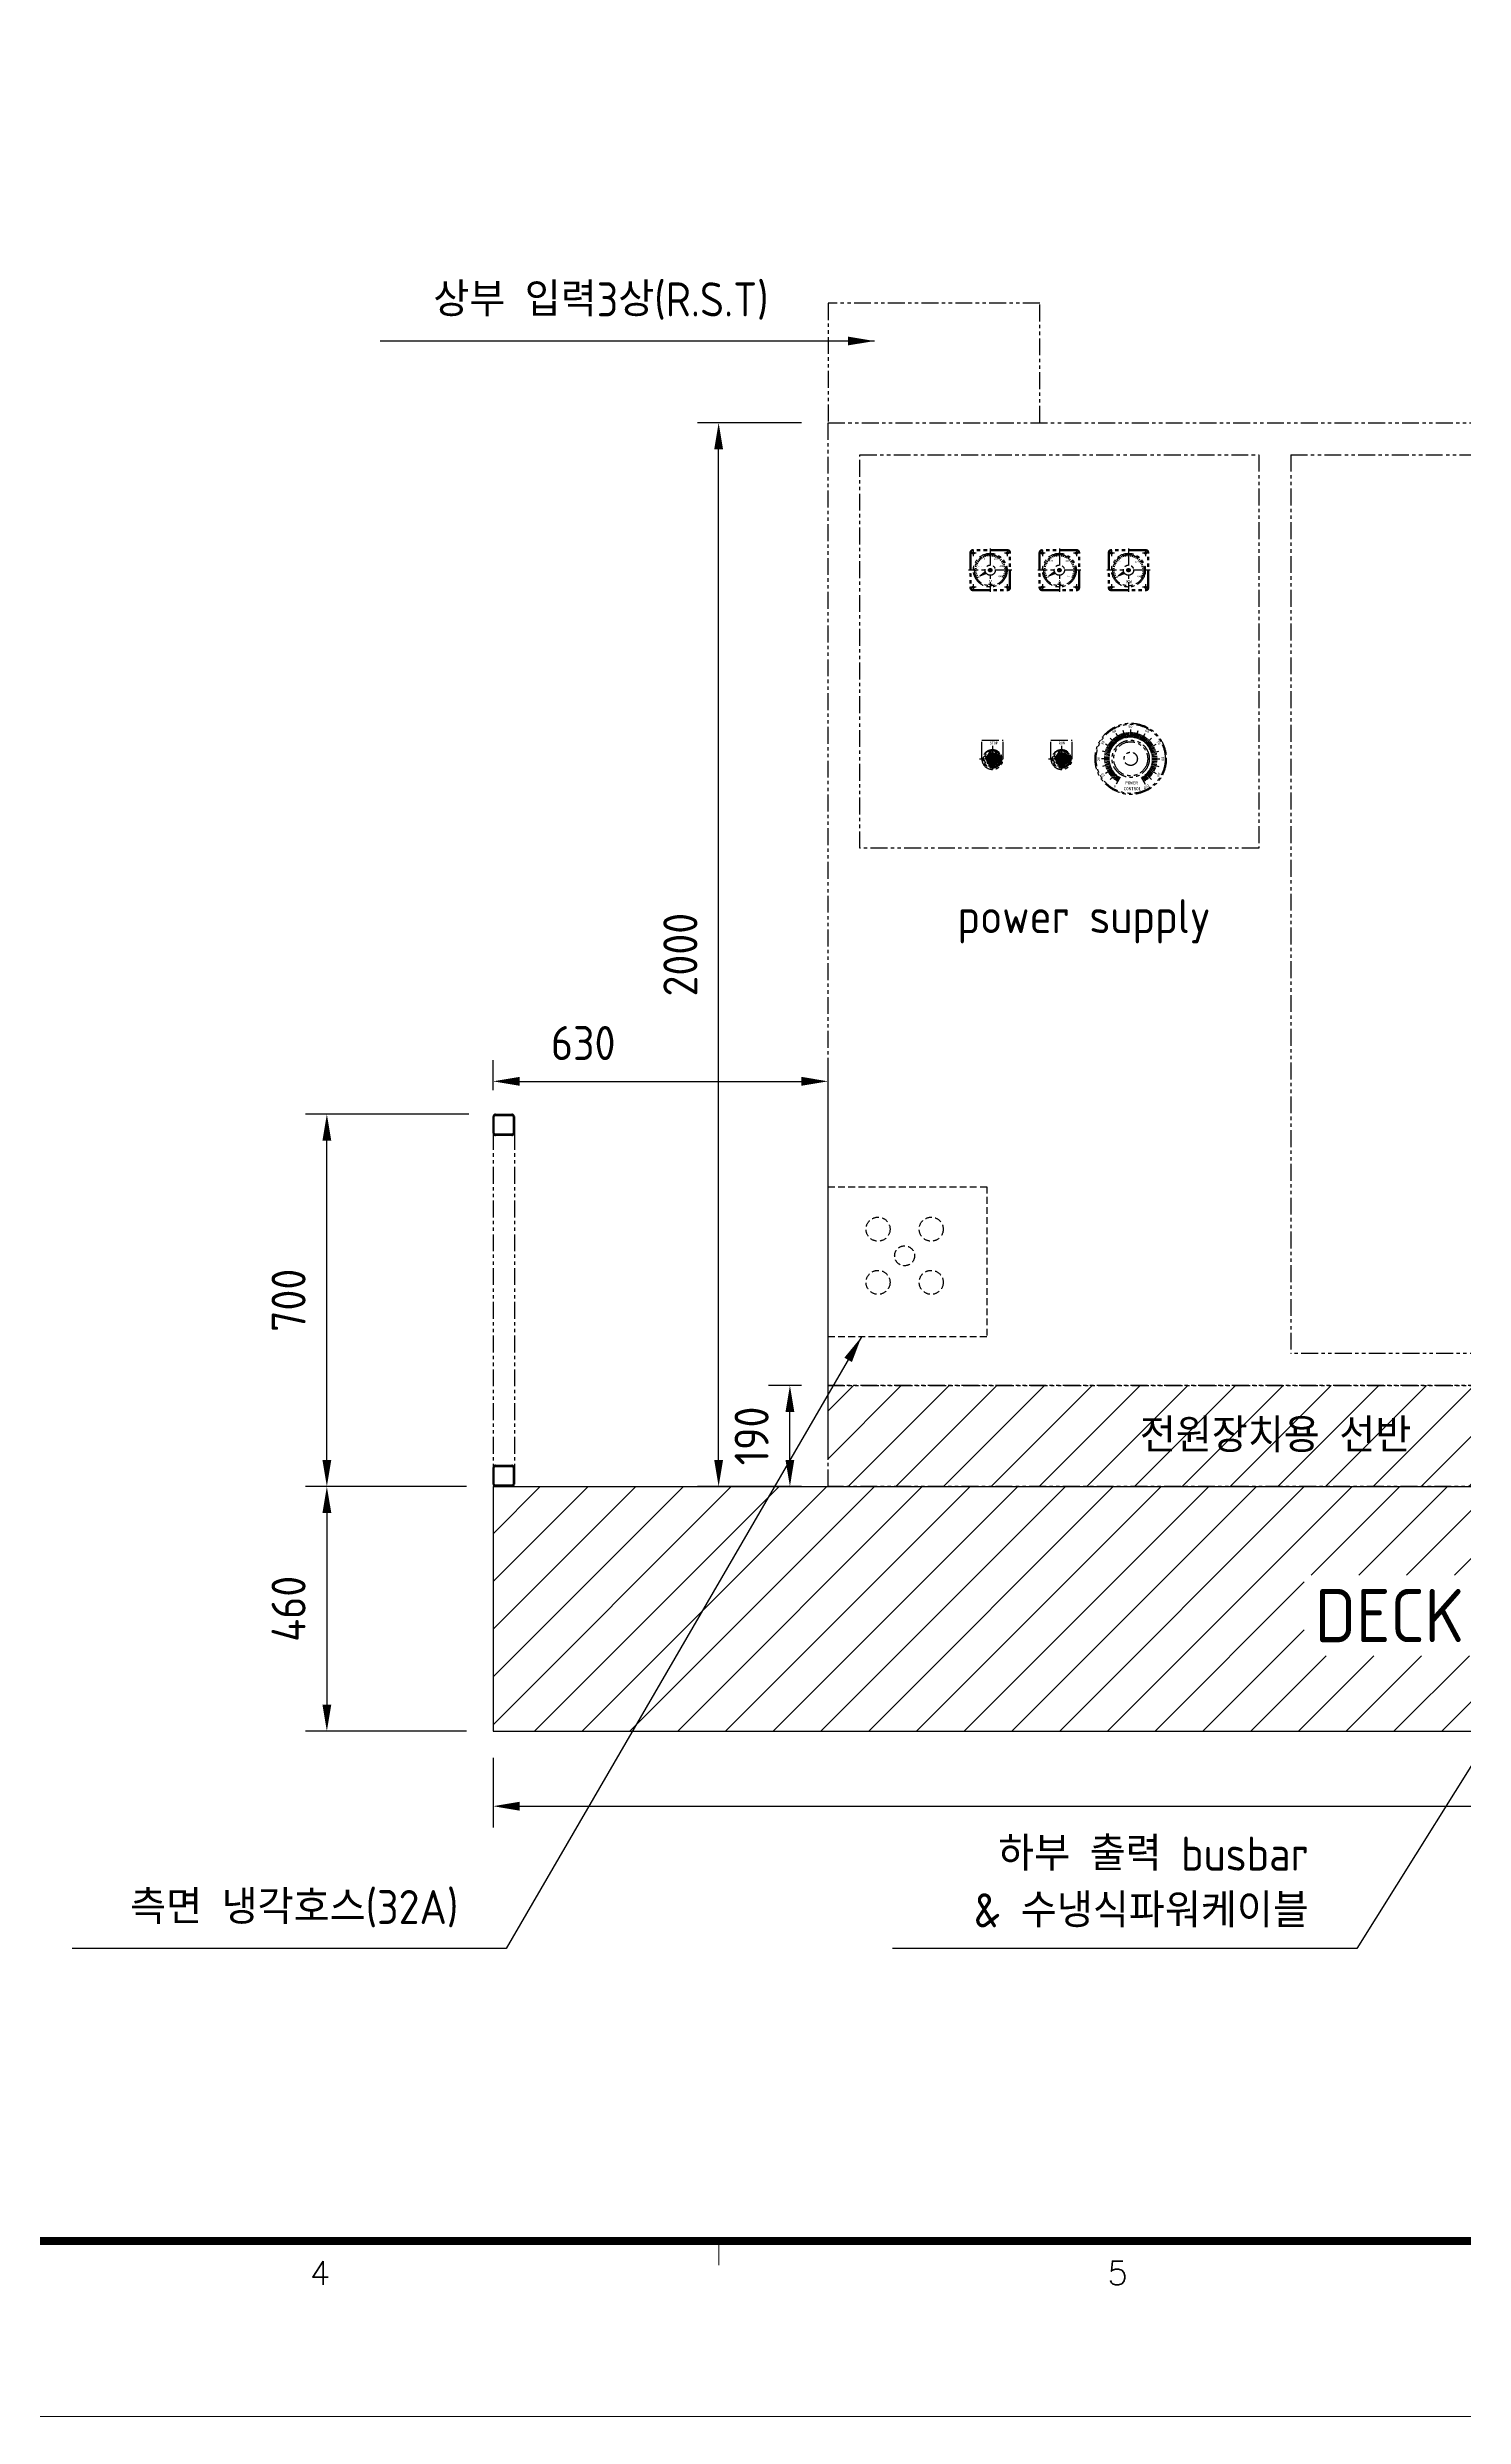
# Model space of a CAD drawing. Header units: millimetres. Extents: x 0 to 37514, y 0 to 8910.
# Drawn here: x 5217 to 7881, y 0 to 4455 of the extents above; entities that cross this region are included whole.
import ezdxf
from ezdxf.enums import TextEntityAlignment as Align

# ---------------------------------------------------------------- set-up
doc = ezdxf.new("R2010")
doc.units = ezdxf.units.MM
doc.linetypes.add('HIDDENX2', pattern=[19.05, 12.7, -6.35])
doc.linetypes.add('PHANTOM', pattern=[63.5, 31.75, -6.35, 6.35, -6.35, 6.35, -6.35])
doc.layers.add('SHEET', color=3, linetype='Continuous')
doc.styles.add('HAN', font='')
doc.styles.add('HYUNDAI-STEEL', font='romans.shx', dxfattribs={"width": 0.75, "bigfont": 'whgtxt.shx'})
doc.styles.get("Standard").update_dxf_attribs({"font": 'ISOCP.SHX', "bigfont": 'WHGTXT.SHX'})
doc.styles.get('HAN').set_extended_font_data('GulimChe')
doc.dimstyles.new('PS-20', dxfattribs={"dimscale": 20, "dimtxt": 3.2, "dimasz": 2.5, "dimexe": 2, "dimexo": 2.5, "dimgap": 2, "dimtad": 1, "dimtoh": 1, "dimrnd": 0.05, "dimzin": 12, "dimdsep": 46, "dimtxsty": 'Standard', "dimcen": 0, "dimclrt": 2, "dimazin": 3, "dimtfac": 1, "dimtofl": 0, "dimtmove": 0, "dimatfit": 3, "dimfxl": 0, "dimtolj": 1, "dimtzin": 0, "dimarcsym": 0})

# ---------------------------------------------------------------- blocks, each defined once
blk = doc.blocks.new('*D253')
at = {"color": 0, "lineweight": -2}
for p, q in [((6005.5, 1749), (5702.9, 1749)), ((5742.9, 1699), (5742.9, 1339)), ((6005.5, 1289), (5702.9, 1289))]:
    blk.add_line(p, q, dxfattribs=at)
at = {"color": 0}
for points in [[(5734.6, 1699), (5751.3, 1699), (5742.9, 1749)], [(5734.6, 1339), (5751.3, 1339), (5742.9, 1289)]]:
    blk.add_solid(points, dxfattribs=at)
at = {"layer": 'Defpoints', "color": 0}
for p in [(6055.5, 1749), (5742.9, 1289), (6055.5, 1289)]:
    blk.add_point(p, dxfattribs=at)
at = {"color": 2, "insert": (5670.9, 1519), "char_height": 64, "attachment_point": 5, "rotation": 90}
blk.add_mtext('\\A1;460', dxfattribs=at)
blk = doc.blocks.new('*D241')
at = {"color": 0, "lineweight": -2}
for p, q in [((6055.5, 2494.4), (6055.5, 2550.8)), ((6685.5, 1799), (6685.5, 2550.8)), ((6105.5, 2510.8), (6635.5, 2510.8))]:
    blk.add_line(p, q, dxfattribs=at)
at = {"color": 0}
for points in [[(6105.5, 2519.2), (6105.5, 2502.5), (6055.5, 2510.8)], [(6635.5, 2519.2), (6635.5, 2502.5), (6685.5, 2510.8)]]:
    blk.add_solid(points, dxfattribs=at)
at = {"layer": 'Defpoints', "color": 0}
for p in [(6685.5, 2510.8), (6055.5, 2444.4), (6685.5, 1749)]:
    blk.add_point(p, dxfattribs=at)
at = {"color": 2, "insert": (6225, 2582.8), "char_height": 64, "attachment_point": 5}
blk.add_mtext('\\A1;630', dxfattribs=at)
blk = doc.blocks.new('*D242')
at = {"color": 0, "lineweight": -2}
for p, q in [((6055.5, 1239), (6055.5, 1107.8)), ((10055.5, 1239), (10055.5, 1107.8)), ((6105.5, 1147.8), (10005.5, 1147.8))]:
    blk.add_line(p, q, dxfattribs=at)
at = {"color": 0}
for points in [[(6105.5, 1156.1), (6105.5, 1139.4), (6055.5, 1147.8)], [(10005.5, 1156.1), (10005.5, 1139.4), (10055.5, 1147.8)]]:
    blk.add_solid(points, dxfattribs=at)
at = {"layer": 'Defpoints', "color": 0}
for p in [(6055.5, 1289), (10055.5, 1289), (10055.5, 1147.8)]:
    blk.add_point(p, dxfattribs=at)
at = {"color": 2, "insert": (8055.5, 1219.8), "char_height": 64, "attachment_point": 5}
blk.add_mtext('\\A1;4000', dxfattribs=at)
blk = doc.blocks.new('*D245')
at = {"color": 0, "lineweight": -2}
for p, q in [((6010.1, 2449), (5702.9, 2449)), ((5742.9, 1799), (5742.9, 2399)), ((6005.5, 1749), (5702.9, 1749))]:
    blk.add_line(p, q, dxfattribs=at)
at = {"color": 0}
for points in [[(5734.6, 2399), (5751.3, 2399), (5742.9, 2449)], [(5734.6, 1799), (5751.3, 1799), (5742.9, 1749)]]:
    blk.add_solid(points, dxfattribs=at)
at = {"layer": 'Defpoints', "color": 0}
for p in [(5742.9, 2449), (6060.1, 2449), (6055.5, 1749)]:
    blk.add_point(p, dxfattribs=at)
at = {"color": 2, "insert": (5670.9, 2099), "char_height": 64, "attachment_point": 5, "rotation": 90}
blk.add_mtext('\\A1;700', dxfattribs=at)
blk = doc.blocks.new('HYUNDAI-STEEL_A1-OUT')
at = {"layer": 'Defpoints', "linetype": 'Continuous', "lineweight": 0}
blk.add_lwpolyline([(841, 594), (0, 594), (0, 0), (841, 0)], close=True, dxfattribs=at)
at = {"layer": 'SHEET', "color": 3, "linetype": 'Continuous', "lineweight": 0}
blk.add_line((432, 22), (432, 19), dxfattribs=at)
at = {"layer": 'SHEET', "color": 4, "linetype": 'Continuous', "lineweight": 0, "const_width": 1, "flags": 128}
blk.add_lwpolyline([(829, 22), (829, 572), (32, 572), (32, 22), (829, 22)], dxfattribs=at)
at = {"layer": 'SHEET', "color": 2, "linetype": 'Continuous', "lineweight": 0, "style": 'HYUNDAI-STEEL'}
for s, p in [('4', (382, 18)), ('5', (482, 18))]:
    blk.add_text(s, height=3, dxfattribs=at).set_placement(p, align=Align.MIDDLE_CENTER)
blk = doc.blocks.new('*D212')
at = {"color": 0, "lineweight": -2}
for p, q in [((6635.5, 1939), (6573.7, 1939)), ((6613.7, 1799), (6613.7, 1889)), ((6635.5, 1749), (6573.7, 1749))]:
    blk.add_line(p, q, dxfattribs=at)
at = {"color": 0}
for points in [[(6605.4, 1889), (6622, 1889), (6613.7, 1939)], [(6605.4, 1799), (6622, 1799), (6613.7, 1749)]]:
    blk.add_solid(points, dxfattribs=at)
at = {"layer": 'Defpoints', "color": 0}
for p in [(6613.7, 1939), (6685.5, 1939), (6685.5, 1749)]:
    blk.add_point(p, dxfattribs=at)
at = {"color": 2, "insert": (6541.7, 1844), "char_height": 64, "attachment_point": 5, "rotation": 90}
blk.add_mtext('\\A1;190', dxfattribs=at)
blk = doc.blocks.new('*D213')
at = {"color": 0, "lineweight": -2}
for p, q in [((6635.5, 3749), (6439.7, 3749)), ((6479.7, 1799), (6479.7, 3699)), ((6635.5, 1749), (6439.7, 1749))]:
    blk.add_line(p, q, dxfattribs=at)
at = {"color": 0}
for points in [[(6471.3, 3699), (6488, 3699), (6479.7, 3749)], [(6471.3, 1799), (6488, 1799), (6479.7, 1749)]]:
    blk.add_solid(points, dxfattribs=at)
at = {"layer": 'Defpoints', "color": 0}
for p in [(6479.7, 3749), (6685.5, 3749), (6685.5, 1749)]:
    blk.add_point(p, dxfattribs=at)
at = {"color": 2, "insert": (6407.7, 2749), "char_height": 64, "attachment_point": 5, "rotation": 90}
blk.add_mtext('\\A1;2000', dxfattribs=at)

msp = doc.modelspace()

# ---------------------------------------------------------------- hatches: boundary and pattern name
at = {"linetype": 'PHANTOM'}
for points in [[(7007.108, 3117.265, -1), (6982.108, 3117.265, -1)], [(7137.108, 3117.265, -1), (7112.108, 3117.265, -1)]]:
    msp.add_hatch(color=4, dxfattribs=at).paths.add_polyline_path(points)
h = msp.add_hatch()
h.set_pattern_fill('ANSI31', color=250, scale=20)
h.set_pattern_definition([(45, (-5555.745, -6847.837), (-44.90128, 44.90128), [])])
h.paths.add_polyline_path([(6685.477, 1939.003), (6685.477, 1749.003), (8365.477, 1749.003), (8365.477, 1939.003)])
h.paths.add_polyline_path([(7211.73, 1797.318), (7842.397, 1797.318), (7842.397, 1893.318), (7211.73, 1893.318)], flags=24)
h = msp.add_hatch()
h.set_pattern_fill('ANSI31', color=250, scale=20)
h.set_pattern_definition([(45, (-4069.04, -6847.837), (-44.90128, 44.90128), [])])
h.paths.add_polyline_path([(10055.477, 1289.003), (10055.477, 1749.003), (6055.477, 1749.003), (6055.477, 1289.003)])
h.paths.add_polyline_path([(7581.081, 1430.827), (7901.581, 1430.827), (7901.581, 1582.218), (7581.081, 1582.218)], flags=16)

# ---------------------------------------------------------------- linework, layer by layer
at = {"color": 4, "linetype": 'PHANTOM'}
for p, q in [((6745.477, 3689.003), (7495.477, 3689.003)), ((6745.477, 2949.003), (6745.477, 3689.003)), ((7495.477, 3689.003), (7495.477, 2949.003)), ((7555.477, 3689.003), (7555.477, 1999.003)), ((6952.077, 3504.272), (6952.077, 3439.322)), ((6963.899, 3503.985), (6953.054, 3503.985)), ((6953.997, 3503.985), (6953.997, 3439.985)), ((7022.477, 3510.385), (6958.477, 3510.385)), ((6958.477, 3509.407), (6958.477, 3498.563)), ((7022.477, 3508.465), (6958.477, 3508.465)), ((6964.38, 3474.728), (6961.198, 3475.062)), ((6964.93, 3477.977), (6961.814, 3478.708)), ((6965.882, 3481.132), (6962.883, 3482.247)), ((6967.223, 3484.142), (6964.387, 3485.624)), ((6968.93, 3486.961), (6966.302, 3488.787)), ((6970.976, 3489.543), (6968.598, 3491.684)), ((6973.331, 3491.849), (6971.24, 3494.271)), ((6975.956, 3493.841), (6974.185, 3496.506)), ((6978.809, 3495.488), (6977.386, 3498.355)), ((6981.847, 3496.765), (6980.795, 3499.787)), ((6985.021, 3497.652), (6984.356, 3500.782)), ((6988.281, 3498.133), (6988.013, 3501.322)), ((6990.477, 3512.648), (6990.477, 3431.322)), ((6991.575, 3498.202), (6991.709, 3501.399)), ((6994.853, 3497.858), (6995.386, 3501.013)), ((6998.061, 3497.105), (6998.986, 3500.168)), ((7001.149, 3495.956), (7002.451, 3498.88)), ((7004.07, 3494.43), (7005.727, 3497.167)), ((7006.775, 3492.549), (7008.763, 3495.057)), ((7009.224, 3490.344), (7011.511, 3492.583)), ((7011.377, 3487.85), (7013.926, 3489.784)), ((7013.201, 3485.105), (7015.972, 3486.705)), ((7014.666, 3482.153), (7017.616, 3483.393)), ((7015.75, 3479.041), (7018.832, 3479.902)), ((7016.435, 3475.818), (7019.601, 3476.286)), ((7027.899, 3503.985), (7017.054, 3503.985)), ((7022.477, 3509.407), (7022.477, 3498.563)), ((7026.957, 3439.985, 0), (7026.957, 3503.985, 0)), ((7028.877, 3439.985, 0), (7028.877, 3503.985, 0)), ((7082.077, 3504.272), (7082.077, 3439.322)), ((7093.899, 3503.985), (7083.054, 3503.985)), ((7083.997, 3503.985), (7083.997, 3439.985)), ((7152.477, 3510.385), (7088.477, 3510.385)), ((7088.477, 3509.407), (7088.477, 3498.563)), ((7152.477, 3508.465), (7088.477, 3508.465)), ((7094.38, 3474.728), (7091.198, 3475.062)), ((7094.93, 3477.977), (7091.814, 3478.708)), ((7095.882, 3481.132), (7092.883, 3482.247)), ((7097.223, 3484.142), (7094.387, 3485.624)), ((7098.93, 3486.961), (7096.302, 3488.787)), ((7100.976, 3489.543), (7098.598, 3491.684)), ((7103.331, 3491.849), (7101.24, 3494.271)), ((7105.956, 3493.841), (7104.185, 3496.506)), ((7108.809, 3495.488), (7107.386, 3498.355)), ((7111.847, 3496.765), (7110.795, 3499.787)), ((7115.021, 3497.652), (7114.356, 3500.782)), ((7118.281, 3498.133), (7118.013, 3501.322)), ((7120.477, 3512.648), (7120.477, 3431.322)), ((7120.477, 3512.648), (7120.477, 3431.322)), ((7121.575, 3498.202), (7121.709, 3501.399)), ((7124.853, 3497.858), (7125.386, 3501.013)), ((7128.061, 3497.105), (7128.986, 3500.168)), ((7131.149, 3495.956), (7132.451, 3498.88)), ((7134.07, 3494.43), (7135.727, 3497.167)), ((7136.775, 3492.549), (7138.763, 3495.057)), ((7139.224, 3490.344), (7141.511, 3492.583)), ((7141.377, 3487.85), (7143.926, 3489.784)), ((7143.201, 3485.105), (7145.972, 3486.705)), ((7144.666, 3482.153), (7147.616, 3483.393)), ((7145.75, 3479.041), (7148.832, 3479.902)), ((7146.435, 3475.818), (7149.601, 3476.286)), ((7157.899, 3503.985), (7147.054, 3503.985)), ((7152.477, 3509.407), (7152.477, 3498.563)), ((7156.957, 3439.985, 0), (7156.957, 3503.985, 0)), ((7158.877, 3439.985, 0), (7158.877, 3503.985, 0)), ((7212.077, 3504.272), (7212.077, 3439.322)), ((7223.899, 3503.985), (7213.054, 3503.985)), ((7213.997, 3503.985), (7213.997, 3439.985)), ((7282.477, 3510.385), (7218.477, 3510.385)), ((7218.477, 3509.407), (7218.477, 3498.563)), ((7282.477, 3508.465), (7218.477, 3508.465)), ((7224.38, 3474.728), (7221.198, 3475.062)), ((7224.93, 3477.977), (7221.814, 3478.708)), ((7225.882, 3481.132), (7222.883, 3482.247)), ((7227.223, 3484.142), (7224.387, 3485.624)), ((7228.93, 3486.961), (7226.302, 3488.787)), ((7230.976, 3489.543), (7228.598, 3491.684)), ((7233.331, 3491.849), (7231.24, 3494.271)), ((7235.956, 3493.841), (7234.185, 3496.506)), ((7238.809, 3495.488), (7237.386, 3498.355)), ((7241.847, 3496.765), (7240.795, 3499.787)), ((7245.021, 3497.652), (7244.356, 3500.782)), ((7248.281, 3498.133), (7248.013, 3501.322)), ((7250.477, 3512.648), (7250.477, 3431.322)), ((7250.477, 3512.648), (7250.477, 3431.322)), ((7250.477, 3512.648), (7250.477, 3431.322)), ((7251.575, 3498.202), (7251.709, 3501.399)), ((7254.853, 3497.858), (7255.386, 3501.013)), ((7258.061, 3497.105), (7258.986, 3500.168)), ((7261.149, 3495.956), (7262.451, 3498.88)), ((7264.07, 3494.43), (7265.727, 3497.167)), ((7266.775, 3492.549), (7268.763, 3495.057)), ((7269.224, 3490.344), (7271.511, 3492.583)), ((7271.377, 3487.85), (7273.926, 3489.784)), ((7273.201, 3485.105), (7275.972, 3486.705)), ((7274.666, 3482.153), (7277.616, 3483.393)), ((7275.75, 3479.041), (7278.832, 3479.902)), ((7276.435, 3475.818), (7279.601, 3476.286)), ((7287.899, 3503.985), (7277.054, 3503.985)), ((7282.477, 3509.407), (7282.477, 3498.563)), ((7286.957, 3439.985, 0), (7286.957, 3503.985, 0)), ((7288.877, 3439.985, 0), (7288.877, 3503.985, 0)), ((7031.14, 3471.985), (6949.813, 3471.985)), ((6963.899, 3439.985), (6953.054, 3439.985)), ((6958.476, 3435.505), (7022.477, 3435.505)), ((6958.476, 3433.585), (7022.477, 3433.585)), ((6958.477, 3445.407), (6958.477, 3434.563)), ((6964.242, 3471.435), (6961.043, 3471.368)), ((6964.518, 3468.152), (6961.352, 3467.684)), ((6965.203, 3464.929), (6962.121, 3464.068)), ((6966.287, 3461.817), (6963.337, 3460.577)), ((6967.752, 3458.865), (6964.981, 3457.265)), ((6981.364, 3468.965), (6970.784, 3460.616)), ((6982.163, 3467.185), (6970.784, 3460.616)), ((6983.305, 3465.604), (6970.784, 3460.616)), ((6987.117, 3445.513), (6993.836, 3445.513)), ((7013.731, 3459.828), (7016.566, 3458.346)), ((7015.071, 3462.838), (7018.07, 3461.723)), ((7016.023, 3465.993), (7019.139, 3465.262)), ((7016.573, 3469.242), (7019.755, 3468.908)), ((7016.711, 3472.535), (7019.91, 3472.602)), ((7027.899, 3439.985), (7017.054, 3439.985)), ((7022.477, 3445.407), (7022.477, 3434.563)), ((7161.14, 3471.985), (7079.813, 3471.985)), ((7161.14, 3471.985), (7079.813, 3471.985)), ((7093.899, 3439.985), (7083.054, 3439.985)), ((7088.476, 3435.505), (7152.477, 3435.505)), ((7088.476, 3433.585), (7152.477, 3433.585)), ((7088.477, 3445.407), (7088.477, 3434.563)), ((7094.242, 3471.435), (7091.043, 3471.368)), ((7094.518, 3468.152), (7091.352, 3467.684)), ((7095.203, 3464.929), (7092.121, 3464.068)), ((7096.287, 3461.817), (7093.337, 3460.577)), ((7097.752, 3458.865), (7094.981, 3457.265)), ((7111.364, 3468.965), (7100.784, 3460.616)), ((7112.163, 3467.185), (7100.784, 3460.616)), ((7113.305, 3465.604), (7100.784, 3460.616)), ((7117.117, 3445.513), (7123.836, 3445.513)), ((7143.731, 3459.828), (7146.566, 3458.346)), ((7145.071, 3462.838), (7148.07, 3461.723)), ((7146.023, 3465.993), (7149.139, 3465.262)), ((7146.573, 3469.242), (7149.755, 3468.908)), ((7146.711, 3472.535), (7149.91, 3472.602)), ((7157.899, 3439.985), (7147.054, 3439.985)), ((7152.477, 3445.407), (7152.477, 3434.563)), ((7291.14, 3471.985), (7209.813, 3471.985)), ((7291.14, 3471.985), (7209.813, 3471.985)), ((7291.14, 3471.985), (7209.813, 3471.985)), ((7223.899, 3439.985), (7213.054, 3439.985)), ((7218.476, 3435.505), (7282.477, 3435.505)), ((7218.476, 3433.585), (7282.477, 3433.585)), ((7218.477, 3445.407), (7218.477, 3434.563)), ((7224.242, 3471.435), (7221.043, 3471.368)), ((7224.518, 3468.152), (7221.352, 3467.684)), ((7225.203, 3464.929), (7222.121, 3464.068)), ((7226.287, 3461.817), (7223.337, 3460.577)), ((7227.752, 3458.865), (7224.981, 3457.265)), ((7241.364, 3468.965), (7230.784, 3460.616)), ((7242.163, 3467.185), (7230.784, 3460.616)), ((7243.305, 3465.604), (7230.784, 3460.616)), ((7273.731, 3459.828), (7276.566, 3458.346)), ((7275.071, 3462.838), (7278.07, 3461.723)), ((7276.023, 3465.993), (7279.139, 3465.262)), ((7276.573, 3469.242), (7279.755, 3468.908)), ((7276.711, 3472.535), (7279.91, 3472.602)), ((7287.899, 3439.985), (7277.054, 3439.985)), ((7282.477, 3445.407), (7282.477, 3434.563)), ((7234.608, 3151.907, 0), (7227.108, 3164.897, 0)), ((7240.273, 3154.609, 0), (7236.689, 3163.945, 0)), ((7242.247, 3155.308, 0), (7239.157, 3164.818, 0)), ((7244.255, 3155.903, 0), (7240.373, 3170.391, 0)), ((7246.291, 3156.391, 0), (7244.212, 3166.173, 0)), ((7248.35, 3156.773, 0), (7246.786, 3166.65, 0)), ((7250.426, 3157.046, 0), (7249.381, 3166.992, 0)), ((7252.514, 3157.211, 0), (7251.991, 3167.197, 0)), ((7254.608, 3157.265, 0), (7254.608, 3172.265, 0)), ((7256.701, 3157.211, 0), (7257.224, 3167.197, 0)), ((7258.789, 3157.046, 0), (7259.834, 3166.992, 0)), ((7260.865, 3156.773, 0), (7262.429, 3166.65, 0)), ((7262.924, 3156.391, 0), (7265.003, 3166.173, 0)), ((7264.96, 3155.903, 0), (7268.843, 3170.391, 0)), ((7266.968, 3155.308, 0), (7270.058, 3164.818, 0)), ((7268.942, 3154.609, 0), (7272.526, 3163.945, 0)), ((7274.608, 3151.907, 0), (7282.108, 3164.897, 0)), ((6974.608, 3152.265, 0), (7014.608, 3152.265, 0)), ((6974.608, 3117.265, 0), (6974.608, 3152.265, 0)), ((6994.608, 3141.775, 0), (6994.608, 3092.756, 0)), ((7014.608, 3117.265, 0), (7014.608, 3152.265, 0)), ((7104.608, 3152.265, 0), (7144.608, 3152.265, 0)), ((7104.608, 3117.265, 0), (7104.608, 3152.265, 0)), ((7124.608, 3141.775, 0), (7124.608, 3092.756, 0)), ((7144.608, 3117.265, 0), (7144.608, 3152.265, 0)), ((7215.971, 3127.618, 0), (7201.482, 3131.501, 0)), ((7214.662, 3119.359, 0), (7204.676, 3119.882, 0)), ((7214.827, 3121.447, 0), (7204.882, 3122.492, 0)), ((7215.1, 3123.523, 0), (7205.223, 3125.087, 0)), ((7215.482, 3125.582, 0), (7205.7, 3127.661, 0)), ((7219.967, 3137.265, 0), (7206.976, 3144.765, 0)), ((7216.565, 3129.626, 0), (7207.055, 3132.716, 0)), ((7217.264, 3131.6, 0), (7207.929, 3135.184, 0)), ((7218.066, 3133.535, 0), (7208.93, 3137.602, 0)), ((7218.967, 3135.425, 0), (7210.057, 3139.965, 0)), ((7221.061, 3139.051, 0), (7212.674, 3144.497, 0)), ((7222.247, 3140.777, 0), (7214.157, 3146.655, 0)), ((7226.323, 3145.55, 0), (7215.717, 3156.156, 0)), ((7223.522, 3142.438, 0), (7215.75, 3148.732, 0)), ((7224.882, 3144.031, 0), (7217.45, 3150.722, 0)), ((7227.842, 3146.991, 0), (7221.151, 3154.423, 0)), ((7229.435, 3148.351, 0), (7223.142, 3156.123, 0)), ((7231.096, 3149.626, 0), (7225.218, 3157.716, 0)), ((7232.822, 3150.812, 0), (7227.376, 3159.199, 0)), ((7236.448, 3152.906, 0), (7231.908, 3161.816, 0)), ((7238.338, 3153.807, 0), (7234.271, 3162.943, 0)), ((7270.877, 3153.807, 0), (7274.944, 3162.943, 0)), ((7272.767, 3152.906, 0), (7277.307, 3161.816, 0)), ((7276.393, 3150.812, 0), (7281.84, 3159.199, 0)), ((7278.119, 3149.626, 0), (7283.997, 3157.716, 0)), ((7279.78, 3148.351, 0), (7286.074, 3156.123, 0)), ((7281.373, 3146.991, 0), (7288.064, 3154.423, 0)), ((7282.892, 3145.55, 0), (7293.498, 3156.156, 0)), ((7284.333, 3144.031, 0), (7291.765, 3150.722, 0)), ((7285.693, 3142.438, 0), (7293.465, 3148.732, 0)), ((7286.968, 3140.777, 0), (7295.058, 3146.655, 0)), ((7288.154, 3139.051, 0), (7296.541, 3144.497, 0)), ((7289.249, 3137.265, 0), (7302.239, 3144.765, 0)), ((7290.248, 3135.425, 0), (7299.158, 3139.965, 0)), ((7291.149, 3133.535, 0), (7300.285, 3137.602, 0)), ((7291.951, 3131.6, 0), (7301.287, 3135.184, 0)), ((7292.65, 3129.626, 0), (7302.16, 3132.716, 0)), ((7293.245, 3127.618, 0), (7307.734, 3131.501, 0)), ((7293.734, 3125.582, 0), (7303.515, 3127.661, 0)), ((7294.115, 3123.523, 0), (7303.992, 3125.087, 0)), ((7294.388, 3121.447, 0), (7304.334, 3122.492, 0)), ((7294.553, 3119.359, 0), (7304.539, 3119.882, 0)), ((6970.098, 3117.265, 0), (7019.117, 3117.265, 0)), ((7100.098, 3117.265, 0), (7149.117, 3117.265, 0)), ((7214.608, 3117.265, 0), (7199.608, 3117.265, 0)), ((7215.971, 3106.913, 0), (7201.482, 3103.03, 0)), ((7214.662, 3115.172, 0), (7204.676, 3114.649, 0)), ((7214.827, 3113.084, 0), (7204.882, 3112.039, 0)), ((7215.1, 3111.008, 0), (7205.223, 3109.444, 0)), ((7215.482, 3108.949, 0), (7205.7, 3106.87, 0)), ((7219.967, 3097.265, 0), (7206.976, 3089.765, 0)), ((7216.565, 3104.905, 0), (7207.055, 3101.815, 0)), ((7217.264, 3102.931, 0), (7207.929, 3099.347, 0)), ((7218.066, 3100.996, 0), (7208.93, 3096.929, 0)), ((7218.967, 3099.106, 0), (7210.057, 3094.566, 0)), ((7221.061, 3095.48, 0), (7212.674, 3090.034, 0)), ((7222.247, 3093.754, 0), (7214.157, 3087.876, 0)), ((7226.323, 3088.981, 0), (7215.717, 3078.375, 0)), ((7223.522, 3092.093, 0), (7215.75, 3085.799, 0)), ((7224.882, 3090.5, 0), (7217.45, 3083.809, 0)), ((7227.842, 3087.54, 0), (7221.151, 3080.108, 0)), ((7229.435, 3086.18, 0), (7223.142, 3078.408, 0)), ((7231.096, 3084.905, 0), (7225.218, 3076.815, 0)), ((7234.608, 3082.624, 0), (7227.108, 3069.634, 0)), ((7232.822, 3083.719, 0), (7227.376, 3075.332, 0)), ((7274.608, 3082.624, 0), (7282.108, 3069.634, 0)), ((7276.393, 3083.719, 0), (7281.84, 3075.332, 0)), ((7278.119, 3084.905, 0), (7283.997, 3076.815, 0)), ((7279.78, 3086.18, 0), (7286.074, 3078.408, 0)), ((7281.373, 3087.54, 0), (7288.064, 3080.108, 0)), ((7282.892, 3088.981, 0), (7293.498, 3078.375, 0)), ((7284.333, 3090.5, 0), (7291.765, 3083.809, 0)), ((7285.693, 3092.093, 0), (7293.465, 3085.799, 0)), ((7286.968, 3093.754, 0), (7295.058, 3087.876, 0)), ((7288.154, 3095.48, 0), (7296.541, 3090.034, 0)), ((7289.249, 3097.265, 0), (7302.239, 3089.765, 0)), ((7290.248, 3099.106, 0), (7299.158, 3094.566, 0)), ((7291.149, 3100.996, 0), (7300.285, 3096.929, 0)), ((7291.951, 3102.931, 0), (7301.287, 3099.347, 0)), ((7292.65, 3104.905, 0), (7302.16, 3101.815, 0)), ((7293.245, 3106.913, 0), (7307.734, 3103.03, 0)), ((7293.734, 3108.949, 0), (7303.515, 3106.87, 0)), ((7294.115, 3111.008, 0), (7303.992, 3109.444, 0)), ((7294.388, 3113.084, 0), (7304.334, 3112.039, 0)), ((7294.553, 3115.172, 0), (7304.539, 3114.649, 0)), ((7294.608, 3117.265, 0), (7309.608, 3117.265, 0)), ((7495.477, 2949.003), (6745.477, 2949.003))]:
    msp.add_line(p, q, dxfattribs=at)
at = {"color": 2, "linetype": 'PHANTOM'}
for p, q in [((6055.477, 2413.603), (6055.477, 1784.403)), ((6095.477, 2413.603), (6095.477, 1784.403))]:
    msp.add_line(p, q, dxfattribs=at)
at = {"color": 250}
for p, q in [((6055.477, 1749.003), (6055.477, 1289.003)), ((6055.477, 1749.003), (10055.477, 1749.003)), ((6055.477, 1289.003), (10055.477, 1289.003))]:
    msp.add_line(p, q, dxfattribs=at)
at = {"color": 4, "linetype": 'PHANTOM'}
for points in [[(6685.477, 3749.003), (7083.671, 3749.003), (7083.671, 3973.811), (6685.477, 3973.811)], [(6685.477, 3749.003), (8365.477, 3749.003), (8365.477, 1939.003), (6685.477, 1939.003)], [(6685.477, 1939.003), (8365.477, 1939.003), (8365.477, 1749.003), (6685.477, 1749.003)]]:
    msp.add_lwpolyline(points, close=True, dxfattribs=at)
msp.add_lwpolyline([(7555.477, 3689.003), (8305.477, 3689.003), (8305.477, 1999.003), (7555.477, 1999.003)], dxfattribs=at)
at = {"color": 2, "linetype": 'PHANTOM'}
for points in [[(6090.877, 2449.003, -0.41421356), (6095.477, 2444.403), (6095.477, 2413.603, -0.41421356), (6090.877, 2409.003), (6060.077, 2409.003, -0.41421356), (6055.477, 2413.603), (6055.477, 2444.403, -0.41421356), (6060.077, 2449.003)], [(6090.877, 2446.703, -0.41421356), (6093.177, 2444.403), (6093.177, 2413.603, -0.41421356), (6090.877, 2411.303), (6060.077, 2411.303, -0.41421356), (6057.777, 2413.603), (6057.777, 2444.403, -0.41421356), (6060.077, 2446.703)], [(6090.877, 1789.003, -0.41421356), (6095.477, 1784.403), (6095.477, 1753.603, -0.41421356), (6090.877, 1749.003), (6060.077, 1749.003, -0.41421356), (6055.477, 1753.603), (6055.477, 1784.403, -0.41421356), (6060.077, 1789.003)], [(6090.877, 1786.703, -0.41421356), (6093.177, 1784.403), (6093.177, 1753.603, -0.41421356), (6090.877, 1751.303), (6060.077, 1751.303, -0.41421356), (6057.777, 1753.603), (6057.777, 1784.403, -0.41421356), (6060.077, 1786.703)]]:
    msp.add_lwpolyline(points, format="xyb", close=True, dxfattribs=at)
at = {"color": 2, "linetype": 'HIDDENX2'}
msp.add_lwpolyline([(6685.477, 2312.398), (6983.811, 2312.398), (6983.811, 2030.295), (6685.477, 2030.295)], close=True, dxfattribs=at)
at = {"color": 4, "linetype": 'PHANTOM'}
for centre, radius in [((6958.477, 3503.985), 1.76), ((6990.477, 3471.985), 31.68), ((6990.477, 3471.985), 29.44), ((6990.477, 3471.985), 9.6), ((6990.477, 3471.985), 3.2), ((7022.477, 3503.985), 1.76), ((7088.477, 3503.985), 1.76), ((7120.477, 3471.985), 31.68), ((7120.477, 3471.985), 29.44), ((7120.477, 3471.985), 9.6), ((7120.477, 3471.985), 3.2), ((7152.477, 3503.985), 1.76), ((7218.477, 3503.985), 1.76), ((7250.477, 3471.985), 31.68), ((7250.477, 3471.985), 31.68), ((7250.477, 3471.985), 31.68), ((7250.477, 3471.985), 31.68), ((7250.477, 3471.985), 29.44), ((7250.477, 3471.985), 9.6), ((7250.477, 3471.985), 3.2), ((7282.477, 3503.985), 1.76), ((6958.477, 3439.985), 1.76), ((7022.477, 3439.985), 1.76), ((7088.477, 3439.985), 1.76), ((7152.477, 3439.985), 1.76), ((7218.477, 3439.985), 1.76), ((7282.477, 3439.985), 1.76), ((7254.608, 3117.265, 0), 67), ((7254.608, 3117.265, 0), 65), ((6994.608, 3117.265, 0), 17.5), ((6994.608, 3117.265, 0), 16.75), ((6994.608, 3117.265, 0), 15), ((6994.608, 3117.265, 0), 12.5), ((7124.608, 3117.265, 0), 17.5), ((7124.608, 3117.265, 0), 16.75), ((7124.608, 3117.265, 0), 15), ((7124.608, 3117.265, 0), 12.5), ((7254.608, 3117.265, 0), 35), ((7254.608, 3117.265, 0), 32), ((7254.608, 3117.265, 0), 12.5)]:
    msp.add_circle(centre, radius, dxfattribs=at)
at = {"color": 2, "linetype": 'HIDDENX2'}
for centre, radius in [((6779.463, 2232.804), 22.6), ((6879.463, 2232.804), 22.6), ((6829.463, 2182.804), 18.75), ((6779.463, 2132.804), 22.6), ((6879.463, 2132.804), 22.6)]:
    msp.add_circle(centre, radius, dxfattribs=at)
at = {"color": 4, "linetype": 'PHANTOM'}
for centre, radius, start, end in [((6958.477, 3503.985), 6.4, 90, 180), ((6958.477, 3503.985), 4.48, 90, 180), ((7022.477, 3503.985), 6.4, 0, 90), ((7022.477, 3503.985), 4.48, 0, 90), ((7088.477, 3503.985), 6.4, 90, 180), ((7088.477, 3503.985), 4.48, 90, 180), ((7152.477, 3503.985), 6.4, 0, 90), ((7152.477, 3503.985), 4.48, 0, 90), ((7218.477, 3503.985), 6.4, 90, 180), ((7218.477, 3503.985), 4.48, 90, 180), ((7282.477, 3503.985), 6.4, 0, 90), ((7282.477, 3503.985), 4.48, 0, 90), ((6958.477, 3439.985), 6.4, 180, 270), ((6958.477, 3439.985), 4.48, 180, 270), ((7022.477, 3439.985), 6.4, 270, 0), ((7022.477, 3439.985), 4.48, 270, 0), ((7088.477, 3439.985), 6.4, 180, 270), ((7088.477, 3439.985), 4.48, 180, 270), ((7152.477, 3439.985), 6.4, 270, 0), ((7152.477, 3439.985), 4.48, 270, 0), ((7218.477, 3439.985), 6.4, 180, 270), ((7218.477, 3439.985), 4.48, 180, 270), ((7282.477, 3439.985), 6.4, 270, 0), ((7282.477, 3439.985), 4.48, 270, 0), ((6994.608, 3117.265, 0), 20, 180, 0), ((7124.608, 3117.265, 0), 20, 180, 0)]:
    msp.add_arc(centre, radius, start, end, dxfattribs=at)

# ---------------------------------------------------------------- block references
at = {"layer": 'SHEET', "xscale": 15, "yscale": 15, "zscale": 15}
msp.add_blockref('HYUNDAI-STEEL_A1-OUT', (0, 0), dxfattribs=at)

# ---------------------------------------------------------------- texts
at = {"color": 4, "linetype": 'PHANTOM', "style": 'HAN'}
for s, p in [('200', (6966.223, 3480.272, -2066.501)), ('400', (6978.745, 3494.668, -2066.501)), ('600', (6997.005, 3494.39, -2066.501)), ('800', (7007.42, 3481.23, -2066.501)), ('100', (7101.115, 3491.059, -2066.501)), ('200', (7132.183, 3491.334, -2066.501)), ('50', (7231.383, 3489.67, -2066.501)), ('100', (7262.858, 3489.599, -2066.501)), ('0', (6968.591, 3461.001, -2066.501)), ('1000', (7004.779, 3462.036, -2066.501)), ('0', (7098.591, 3461.001, -2066.501)), ('300', (7134.779, 3462.036, -2066.501)), ('0', (7228.591, 3461.001, -2066.501)), ('150', (7266.196, 3462.036, -2066.501))]:
    msp.add_text(s, height=3.2, dxfattribs=at).set_placement(p, align=Align.TOP_LEFT)
for s, rotation, p in [('40', 31.51513, (7221.613, 3164.749, 0)), ('50', 1.51513, (7250.174, 3175.23, 0)), ('60', 331.51513, (7280.796, 3169.087, 0)), ('20', 91.51513, (7196.871, 3112.846, 0)), ('30', 61.51513, (7202.193, 3142.727, 0)), ('70', 301.51513, (7302.876, 3149.721, 0)), ('80', 271.51513, (7312.389, 3121.308, 0)), ('10', 121.51513, (7206.576, 3084.447, 0)), ('90', 241.51513, (7306.709, 3091.852, 0)), ('0', 151.51513, (7227.617, 3066.176, 0)), ('100', 211.51513, (7288.303, 3070.051, 0))]:
    msp.add_text(s, height=5, rotation=rotation, dxfattribs=at).set_placement(p)
for s, height, p in [('STOP', 5, (6989.217, 3144.404, 0)), ('RUN', 5, (7119.217, 3144.404, 0)), ('POWER', 6, (7244.494, 3069.099, 0)), ('CONTROL', 6, (7241.313, 3058.064, 0))]:
    msp.add_text(s, height=height, dxfattribs=at).set_placement(p)
at = {"color": 2, "linetype": 'PHANTOM'}
for p in [(6094.027, 2423.403), (6094.027, 1763.403)]:
    msp.add_text('40X40X2.3t-100L', height=0.6, rotation=270, dxfattribs=at).set_placement(p, align=Align.MIDDLE_LEFT)
at = {"color": 2, "char_height": 64}
for s, insert, attachment_point in [('상부 입력3상(R.S.T)', (6573.585, 3942.866), 9), ('\\A1;power supply', (7166.759, 2811.771), 5), ('하부 출력 busbar\\P & 수냉식파워케이블', (7589.741, 919.923), 9), ('측면 냉각호스(32A)', (5990.218, 919.923), 9)]:
    msp.add_mtext(s, dxfattribs=dict(at, insert=insert, attachment_point=attachment_point))
at = {"color": 4, "linetype": 'PHANTOM', "char_height": 6.4, "attachment_point": 1, "style": 'HAN'}
for s, insert in [('V', (6988.443, 3453.431)), ('A', (7118.443, 3453.431)), ('KW', (7246.561, 3453.431))]:
    msp.add_mtext(s, dxfattribs=dict(at, insert=insert))
at = {"color": 2, "insert": (7527.063, 1845.318), "char_height": 64, "width": 2020.93272, "attachment_point": 5}
msp.add_mtext('\\A1;전원장치용 선반', dxfattribs=at)
at = {"color": 1, "insert": (7741.331, 1506.175), "char_height": 100, "width": 1100.93272, "attachment_point": 5}
msp.add_mtext('\\A1;DECK', dxfattribs=at)

# ---------------------------------------------------------------- dimensions: what is measured, and where the dimension line sits
for base, p1, p2, picture, middle in [((6479.662, 3749.003), (6685.477, 1749.003), (6685.477, 3749.003), '*D213', (6407.656, 2749.003)), ((5742.934, 2449.003), (6055.477, 1749.003), (6060.077, 2449.003), '*D245', (5670.934, 2099.003)), ((6613.713, 1939.003), (6685.477, 1749.003), (6685.477, 1939.003), '*D212', (6541.713, 1844.003)), ((5742.934, 1289.003), (6055.477, 1749.003), (6055.477, 1289.003), '*D253', (5670.934, 1519.003))]:
    dim = msp.add_linear_dim(base=base, p1=p1, p2=p2, angle=90, dimstyle='PS-20')
    dim.commit()
    dim.dimension.update_dxf_attribs({"geometry": picture, "text_midpoint": middle})
for base, p1, p2, picture, middle in [((6685.477, 2510.844), (6055.477, 2444.403), (6685.477, 1749.003), '*D241', (6224.963, 2510.844)), ((10055.477, 1147.776), (6055.477, 1289.003), (10055.477, 1289.003), '*D242', (8055.477, 1147.776))]:
    dim = msp.add_linear_dim(base=base, p1=p1, p2=p2, dimstyle='PS-20')
    dim.commit()
    dim.dimension.update_dxf_attribs({"geometry": picture, "text_midpoint": middle, "dimtype": 160})

# ---------------------------------------------------------------- leaders
at = {"annotation_type": 0, "has_hookline": 1, "hookline_direction": 1}
for points, text_width in [([(6773.031, 3902.866), (6613.585, 3902.866)], 730.375), ([(6748.332, 2030.295), (6080.218, 879.923), (6030.218, 879.923)], 726.108), ([(8137.075, 1610.921), (7679.741, 879.923), (7629.741, 879.923)], 782.991)]:
    msp.add_leader(points, dimstyle='PS-20', override={"dimgap": 2, "dimtad": 1}, dxfattribs=dict(at, text_width=text_width))

doc.saveas('drawing.dxf')
